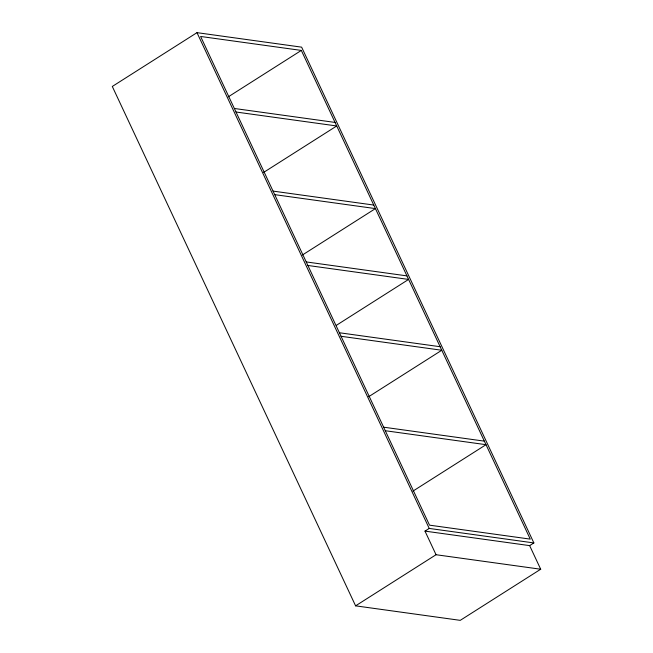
<?xml version="1.0" encoding="UTF-8"?>
<svg xmlns="http://www.w3.org/2000/svg" width="653" height="653" viewBox="0 0 653 653"><rect width="100%" height="100%" fill="white"/><g stroke="black" fill="none" stroke-linecap="round" stroke-linejoin="round"><path stroke-width="0.98" d="M529.64 545.622L533.868 542.929L301.629 47.155L196.986 32.65L112.3 86.457L355.599 605.845L460.251 620.35L540.7 569.228L529.64 545.622L424.989 531.118L436.049 554.724L540.7 569.228M228.224 96.873L301.327 50.42L530.252 539.117L429.527 525.159L200.61 36.462L301.327 50.42M263.616 172.425L336.719 125.972L235.994 112.014M302.323 255.054L375.426 208.601L274.701 194.643M336.36 325.333L408.598 279.427L307.881 265.469M368.676 396.706L441.779 350.253L341.054 336.287M412.908 491.138L486.012 444.685L385.294 430.727M424.989 531.118L429.225 528.432L533.868 542.929M355.599 605.845L436.049 554.724M234.337 108.471L335.062 122.429M273.044 191.1L373.769 205.058M306.224 261.926L406.941 275.884M339.397 332.752L440.122 346.71M383.637 427.184L484.355 441.142M196.986 32.65L429.225 528.432"/></g></svg>
